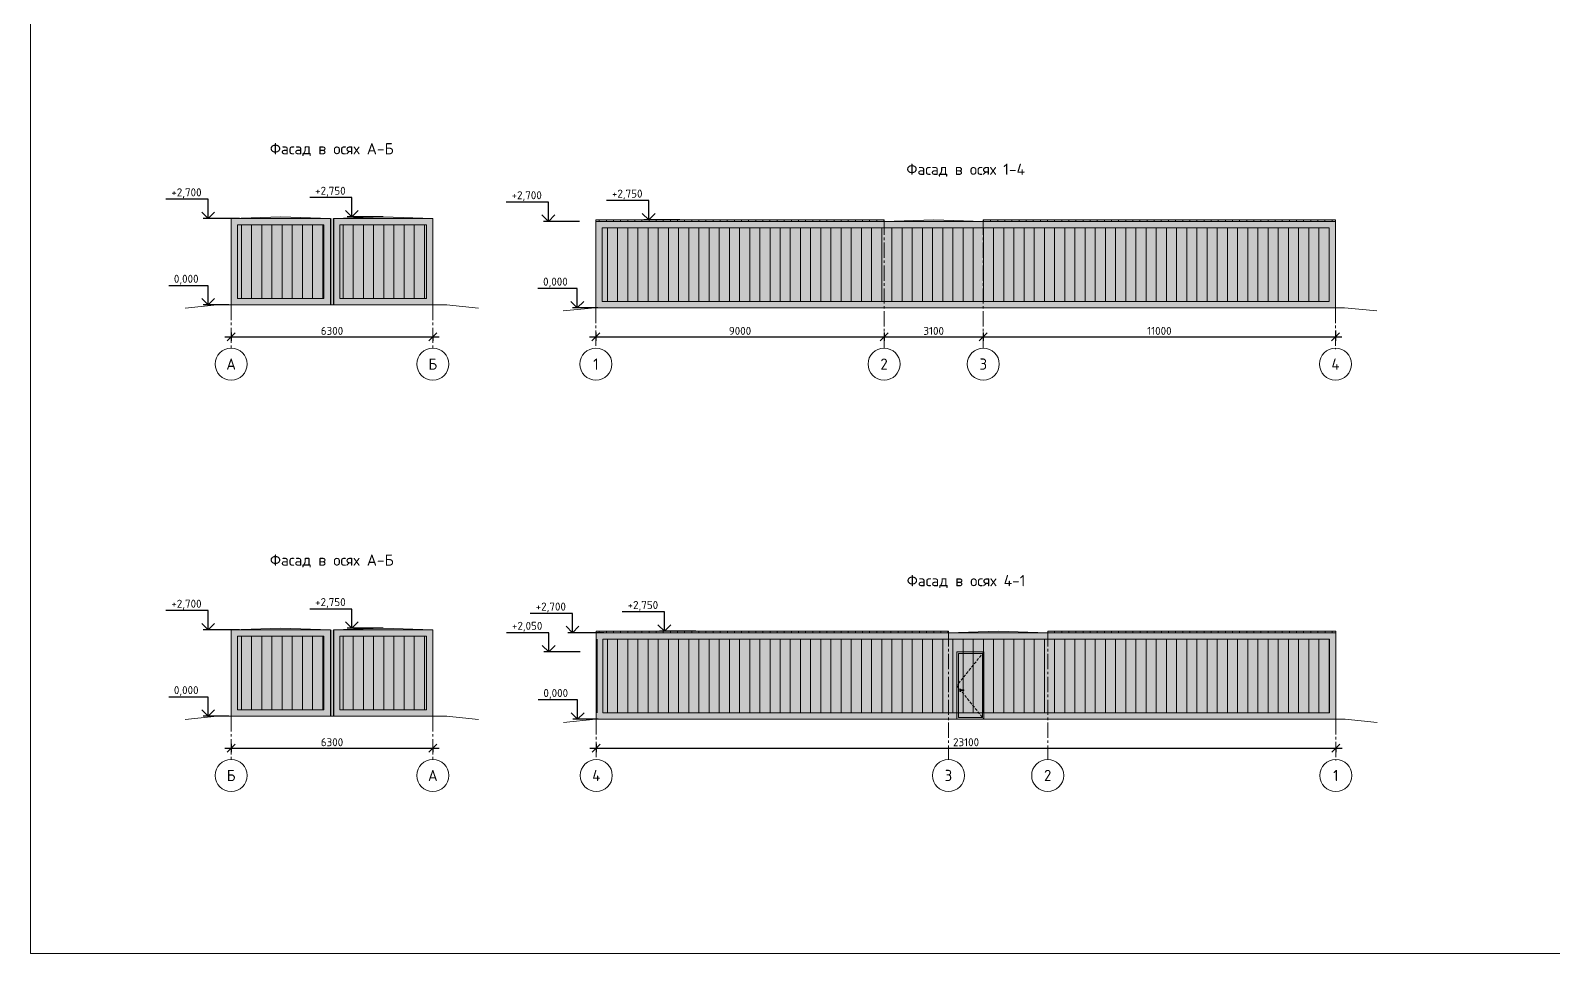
# Model space of a CAD drawing. Header units: millimetres. Extents: x 3795014 to 4300160, y 3869364 to 4016788.
# Drawn here: x 3866274 to 3913849, y 3869364 to 3898208 of the extents above; entities that cross this region are included whole.
import ezdxf
from ezdxf.enums import TextEntityAlignment as Align

# ---------------------------------------------------------------- set-up
doc = ezdxf.new("R2010")
doc.units = ezdxf.units.MM
doc.linetypes.add('HIDDEN', pattern=[0.375, 0.25, -0.125])
doc.linetypes.add('осевая2', pattern=[28.575, 19.05, -3.175, 3.175, -3.175])
doc.layers.get('Defpoints').update_dxf_attribs({"color": 3})
doc.layers.add('1', color=7, linetype='Continuous')
doc.layers.add('ТХ размеры', color=7, linetype='Continuous')
for name, color, linetype, lineweight in [('второстепенные', 7, 'Continuous', 25), ('двери', 7, 'Continuous', 25), ('Дополнительная', 7, 'Continuous', 18), ('оси', 7, 'осевая2', 13), ('отметки', 7, 'Continuous', 18), ('размеры', 7, 'Continuous', 18), ('текст', 7, 'Continuous', 20), ('штриховка', 7, 'Continuous', 9)]:
    doc.layers.add(name, color=color, linetype=linetype, lineweight=lineweight)
doc.styles.add('GOST-2.304_Type-B', font='GOST Common.ttf')
doc.styles.add('ГОСТ 2.304', font='isocpeur.ttf')
doc.dimstyles.new('СПДС', dxfattribs={"dimscale": 50, "dimtxt": 2.5, "dimasz": 2.5, "dimexe": 1.25, "dimexo": 0.625, "dimtad": 1, "dimdec": 0, "dimrnd": 0.001, "dimtxsty": 'ГОСТ 2.304', "dimblk": 'OBLIQUE', "dimcen": 2.5, "dimdle": 2, "dimadec": 0, "dimazin": 2, "dimtfac": 0.75, "dimtdec": 0, "dimtmove": 1, "dimatfit": 3, "dimfxl": 1, "dimtolj": 1, "dimarcsym": 1})
pattern_1 = [(90, (-4445.84, 0), (-317.5, 0), [])]

# ---------------------------------------------------------------- blocks, each defined once
blk = doc.blocks.new('_Oblique')
at = {"color": 0, "linetype": 'ByBlock', "lineweight": -2}
blk.add_line((-0.5, -0.5), (0.5, 0.5), dxfattribs=at)
blk = doc.blocks.new('*D175')
at = {"layer": 'Defpoints', "color": 0, "linetype": 'Continuous', "lineweight": 20, "transparency": 16777216}
for p in [(3872542, 3888833), (3878842, 3888735), (3878842, 3888633)]:
    blk.add_point(p, dxfattribs=at)
at = {"layer": 'размеры', "color": 0, "linetype": 'Continuous', "lineweight": -2, "transparency": 16777216}
for p, q in [((3872342, 3888633), (3879042, 3888633)), ((3872542, 3888771), (3872542, 3888508)), ((3878842, 3888672), (3878842, 3888508))]:
    blk.add_line(p, q, dxfattribs=at)
at = {"layer": 'размеры', "color": 0, "linetype": 'Continuous', "lineweight": -2, "transparency": 16777216, "xscale": 250, "yscale": 250, "zscale": 250, "rotation": 180}
blk.add_blockref('_Oblique', (3872542, 3888633), dxfattribs=at)
at = {"layer": 'размеры', "color": 0, "linetype": 'Continuous', "lineweight": -2, "transparency": 16777216, "xscale": 250, "yscale": 250, "zscale": 250}
blk.add_blockref('_Oblique', (3878842, 3888633), dxfattribs=at)
at = {"layer": 'размеры', "color": 0, "linetype": 'Continuous', "lineweight": 25, "transparency": 16777216, "insert": (3875692, 3888821), "char_height": 250, "attachment_point": 5, "style": 'ГОСТ 2.304'}
blk.add_mtext('\\A1;6300', dxfattribs=at)
blk = doc.blocks.new('*D176')
at = {"layer": 'Defpoints', "color": 0, "linetype": 'Continuous', "lineweight": 20, "transparency": 16777216}
for p in [(3883937, 3888833), (3892937, 3888801), (3892937, 3888633)]:
    blk.add_point(p, dxfattribs=at)
at = {"layer": 'размеры', "color": 0, "linetype": 'Continuous', "lineweight": -2, "transparency": 16777216}
for p, q in [((3883737, 3888633), (3893137, 3888633)), ((3883937, 3888771), (3883937, 3888508)), ((3892937, 3888738), (3892937, 3888508))]:
    blk.add_line(p, q, dxfattribs=at)
at = {"layer": 'размеры', "color": 0, "linetype": 'Continuous', "lineweight": -2, "transparency": 16777216, "xscale": 250, "yscale": 250, "zscale": 250, "rotation": 180}
blk.add_blockref('_Oblique', (3883937, 3888633), dxfattribs=at)
at = {"layer": 'размеры', "color": 0, "linetype": 'Continuous', "lineweight": -2, "transparency": 16777216, "xscale": 250, "yscale": 250, "zscale": 250}
blk.add_blockref('_Oblique', (3892937, 3888633), dxfattribs=at)
at = {"layer": 'размеры', "color": 0, "linetype": 'Continuous', "lineweight": 25, "transparency": 16777216, "insert": (3888437, 3888821), "char_height": 250, "attachment_point": 5, "style": 'ГОСТ 2.304'}
blk.add_mtext('\\A1;9000', dxfattribs=at)
blk = doc.blocks.new('*D177')
at = {"layer": 'Defpoints', "color": 0, "linetype": 'Continuous', "lineweight": 20, "transparency": 16777216}
for p in [(3883948, 3875979), (3907048, 3875881), (3907048, 3875779)]:
    blk.add_point(p, dxfattribs=at)
at = {"layer": 'размеры', "color": 0, "linetype": 'Continuous', "lineweight": -2, "transparency": 16777216}
for p, q in [((3883748, 3875779), (3907248, 3875779)), ((3883948, 3875917), (3883948, 3875654)), ((3907048, 3875818), (3907048, 3875654))]:
    blk.add_line(p, q, dxfattribs=at)
at = {"layer": 'размеры', "color": 0, "linetype": 'Continuous', "lineweight": -2, "transparency": 16777216, "xscale": 250, "yscale": 250, "zscale": 250, "rotation": 180}
blk.add_blockref('_Oblique', (3883948, 3875779), dxfattribs=at)
at = {"layer": 'размеры', "color": 0, "linetype": 'Continuous', "lineweight": -2, "transparency": 16777216, "xscale": 250, "yscale": 250, "zscale": 250}
blk.add_blockref('_Oblique', (3907048, 3875779), dxfattribs=at)
at = {"layer": 'размеры', "color": 0, "linetype": 'Continuous', "lineweight": 25, "transparency": 16777216, "insert": (3895498, 3875967), "char_height": 250, "attachment_point": 5, "style": 'ГОСТ 2.304'}
blk.add_mtext('\\A1;23100', dxfattribs=at)
blk = doc.blocks.new('дверь')
at = {"layer": 'штриховка', "lineweight": 20, "ltscale": 100, "true_color": 0x007cb0}
h = blk.add_hatch(color=144, dxfattribs=at)
h.dxf.hatch_style = 1
h.paths.add_polyline_path([(4046677, 3954350), (4048377, 3954350), (4048377, 3958550), (4046677, 3958550)])
at = {"layer": '1', "linetype": 'HIDDEN', "lineweight": 20, "ltscale": 700}
for p, q in [((4048377, 3958550), (4046677, 3956448)), ((4046677, 3956448), (4048377, 3954350))]:
    blk.add_line(p, q, dxfattribs=at)
at = {"layer": '1', "lineweight": 20, "ltscale": 100}
for points in [[(4046677, 3954350), (4048377, 3954350), (4048377, 3958550), (4046677, 3958550)], [(4046777, 3954450), (4048277, 3954450), (4048277, 3958450), (4046777, 3958450)], [(4046927, 3956216), (4046862, 3956216), (4046862, 3956085), (4046927, 3956085)], [(4046889, 3956174), (4047111, 3956174), (4047111, 3956135), (4046889, 3956135)]]:
    blk.add_lwpolyline(points, close=True, dxfattribs=at)
at = {"layer": 'двери', "linetype": 'Continuous', "lineweight": 20}
for p, q in [((4046848, 3958550), (4048377, 3958550)), ((4048377, 3954350), (4048377, 3958353))]:
    blk.add_line(p, q, dxfattribs=at)
blk = doc.blocks.new('*D174')
at = {"layer": 'Defpoints', "color": 0, "linetype": 'Continuous', "lineweight": 20, "transparency": 16777216}
for p in [(3872542, 3875979), (3878842, 3875881), (3878842, 3875779)]:
    blk.add_point(p, dxfattribs=at)
at = {"layer": 'размеры', "color": 0, "linetype": 'Continuous', "lineweight": -2, "transparency": 16777216}
for p, q in [((3872342, 3875779), (3879042, 3875779)), ((3872542, 3875917), (3872542, 3875654)), ((3878842, 3875818), (3878842, 3875654))]:
    blk.add_line(p, q, dxfattribs=at)
at = {"layer": 'размеры', "color": 0, "linetype": 'Continuous', "lineweight": -2, "transparency": 16777216, "xscale": 250, "yscale": 250, "zscale": 250, "rotation": 180}
blk.add_blockref('_Oblique', (3872542, 3875779), dxfattribs=at)
at = {"layer": 'размеры', "color": 0, "linetype": 'Continuous', "lineweight": -2, "transparency": 16777216, "xscale": 250, "yscale": 250, "zscale": 250}
blk.add_blockref('_Oblique', (3878842, 3875779), dxfattribs=at)
at = {"layer": 'размеры', "color": 0, "linetype": 'Continuous', "lineweight": 25, "transparency": 16777216, "insert": (3875692, 3875967), "char_height": 250, "attachment_point": 5, "style": 'ГОСТ 2.304'}
blk.add_mtext('\\A1;6300', dxfattribs=at)
blk = doc.blocks.new('*D190')
at = {"layer": 'Defpoints', "color": 0, "linetype": 'Continuous', "lineweight": 20, "transparency": 16777216}
for p in [(3892937, 3888833), (3896037, 3888801), (3896037, 3888633)]:
    blk.add_point(p, dxfattribs=at)
at = {"layer": 'размеры', "color": 0, "linetype": 'Continuous', "lineweight": -2, "transparency": 16777216}
for p, q in [((3892737, 3888633), (3896237, 3888633)), ((3892937, 3888771), (3892937, 3888508)), ((3896037, 3888738), (3896037, 3888508))]:
    blk.add_line(p, q, dxfattribs=at)
at = {"layer": 'размеры', "color": 0, "linetype": 'Continuous', "lineweight": -2, "transparency": 16777216, "xscale": 250, "yscale": 250, "zscale": 250, "rotation": 180}
blk.add_blockref('_Oblique', (3892937, 3888633), dxfattribs=at)
at = {"layer": 'размеры', "color": 0, "linetype": 'Continuous', "lineweight": -2, "transparency": 16777216, "xscale": 250, "yscale": 250, "zscale": 250}
blk.add_blockref('_Oblique', (3896037, 3888633), dxfattribs=at)
at = {"layer": 'размеры', "color": 0, "linetype": 'Continuous', "lineweight": 25, "transparency": 16777216, "insert": (3894487, 3888821), "char_height": 250, "attachment_point": 5, "style": 'ГОСТ 2.304'}
blk.add_mtext('\\A1;3100', dxfattribs=at)
blk = doc.blocks.new('*D191')
at = {"layer": 'Defpoints', "color": 0, "linetype": 'Continuous', "lineweight": 20, "transparency": 16777216}
for p in [(3907037, 3888895), (3896037, 3888833), (3907037, 3888633)]:
    blk.add_point(p, dxfattribs=at)
at = {"layer": 'размеры', "color": 0, "linetype": 'Continuous', "lineweight": -2, "transparency": 16777216}
for p, q in [((3895837, 3888633), (3907237, 3888633)), ((3896037, 3888771), (3896037, 3888508)), ((3907037, 3888832), (3907037, 3888508))]:
    blk.add_line(p, q, dxfattribs=at)
at = {"layer": 'размеры', "color": 0, "linetype": 'Continuous', "lineweight": -2, "transparency": 16777216, "xscale": 250, "yscale": 250, "zscale": 250, "rotation": 180}
blk.add_blockref('_Oblique', (3896037, 3888633), dxfattribs=at)
at = {"layer": 'размеры', "color": 0, "linetype": 'Continuous', "lineweight": -2, "transparency": 16777216, "xscale": 250, "yscale": 250, "zscale": 250}
blk.add_blockref('_Oblique', (3907037, 3888633), dxfattribs=at)
at = {"layer": 'размеры', "color": 0, "linetype": 'Continuous', "lineweight": 25, "transparency": 16777216, "insert": (3901537, 3888821), "char_height": 250, "attachment_point": 5, "style": 'ГОСТ 2.304'}
blk.add_mtext('\\A1;11000', dxfattribs=at)

msp = doc.modelspace()

# ---------------------------------------------------------------- hatches: boundary and pattern name
at = {"lineweight": 20, "ltscale": 100}
h = msp.add_hatch(dxfattribs=at)
h.set_pattern_fill('ANSI31', color=256, scale=70, angle=45)
h.set_pattern_definition([(90, (-4445.84, 0), (-222.25, 0), [])])
h.paths.add_polyline_path([(3892936.9, 3892242.8), (3892936.9, 3892292.8), (3883936.9, 3892292.8), (3883936.9, 3892242.8)])
h.paths.add_polyline_path([(3896036.9, 3892292.8), (3896036.9, 3892242.8), (3907036.9, 3892242.8), (3907036.9, 3892292.8)])
h = msp.add_hatch(dxfattribs=at)
h.set_pattern_fill('ANSI31', color=256, scale=70, angle=45)
h.paths.add_polyline_path([(3883948, 3879438.7), (3883948, 3879388.7), (3894948, 3879388.7), (3894948, 3879438.7)])
h.paths.add_polyline_path([(3907048, 3879438.7), (3898048, 3879438.7), (3898048, 3879388.7), (3907048, 3879388.7)])
at = {"layer": 'штриховка', "lineweight": 20, "ltscale": 100, "true_color": 0x007cb0}
h = msp.add_hatch(color=144, dxfattribs=at)
h.dxf.hatch_style = 1
h.paths.add_polyline_path([(3878841.5, 3892333.1), (3877291.5, 3892383.1), (3875741.5, 3892333.1), (3875641.5, 3892333.1), (3874091.5, 3892383.1), (3872541.5, 3892333.1), (3872541.5, 3889633.1), (3878841.5, 3889633.1)])
h = msp.add_hatch(color=144, dxfattribs=at)
h.dxf.hatch_style = 1
h.paths.add_polyline_path([(3883936.9, 3892242.8), (3883936.9, 3889542.8), (3907036.9, 3889542.8), (3907036.9, 3892242.8)])
h.paths.add_polyline_path([(3892936.9, 3892292.8), (3883936.9, 3892292.8), (3883936.9, 3892242.8), (3892936.9, 3892242.8)])
h.paths.add_polyline_path([(3896036.9, 3892242.8), (3907036.9, 3892242.8), (3907036.9, 3892292.8), (3896036.9, 3892292.8)])
h.paths.add_polyline_path([(3892936.9, 3892242.8), (3896036.9, 3892242.8), (3894486.9, 3892292.8)])
at = {"layer": 'штриховка', "lineweight": 20, "ltscale": 100}
h = msp.add_hatch(dxfattribs=at)
h.set_pattern_fill('ANSI31', color=256, scale=100, angle=45)
h.paths.add_polyline_path([(3872741.5, 3892133.1), (3875441.5, 3892133.1), (3875441.5, 3889833.1), (3872741.5, 3889833.1)])
h.paths.add_polyline_path([(3875941.5, 3892133.1), (3878641.5, 3892133.1), (3878641.5, 3889833.1), (3875941.5, 3889833.1)])
h = msp.add_hatch(dxfattribs=at)
h.set_pattern_fill('ANSI31', color=256, scale=100, angle=45)
h.set_pattern_definition(pattern_1)
h.paths.add_polyline_path([(3884136.9, 3892040.3), (3884136.9, 3889742.8), (3906836.9, 3889741.5), (3906836.9, 3892044)])
at = {"layer": 'штриховка', "lineweight": 20, "ltscale": 100, "true_color": 0x007cb0}
h = msp.add_hatch(color=144, dxfattribs=at)
h.dxf.hatch_style = 1
h.paths.add_polyline_path([(3878841.5, 3879479.1), (3877291.5, 3879529.1), (3875741.5, 3879479.1), (3875641.5, 3879479.1), (3874091.5, 3879529.1), (3872541.5, 3879479.1), (3872541.5, 3876779.1), (3878841.5, 3876779.1)])
h = msp.add_hatch(color=144, dxfattribs=at)
h.dxf.hatch_style = 1
h.paths.add_polyline_path([(3883948, 3879388.7), (3883948, 3876688.7), (3907048, 3876688.7), (3907048, 3879388.7)])
h.paths.add_polyline_path([(3907048, 3879438.7), (3898048, 3879438.7), (3898048, 3879388.7), (3907048, 3879388.7)])
h.paths.add_polyline_path([(3894948, 3879388.7), (3898048, 3879388.7), (3896498, 3879438.7)])
h.paths.add_polyline_path([(3883948, 3879388.7), (3894948, 3879388.7), (3894948, 3879438.7), (3883948, 3879438.7)])
at = {"layer": 'штриховка', "lineweight": 20, "ltscale": 100}
h = msp.add_hatch(dxfattribs=at)
h.set_pattern_fill('ANSI31', color=256, scale=100, angle=45)
h.set_pattern_definition([(90, (0, -12854.05), (-317.5, 0), [])])
h.paths.add_polyline_path([(3872741.5, 3879279.1), (3875441.5, 3879279.1), (3875441.5, 3876979.1), (3872741.5, 3876979.1)])
h.paths.add_polyline_path([(3875941.5, 3879279.1), (3878641.5, 3879279.1), (3878641.5, 3876979.1), (3875941.5, 3876979.1)])
h = msp.add_hatch(dxfattribs=at)
h.set_pattern_fill('ANSI31', color=256, scale=100, angle=45)
h.set_pattern_definition(pattern_1)
h.paths.add_polyline_path([(3883948, 3879186.2), (3883948, 3876888.7), (3907048, 3876888.7), (3907048, 3879191.2)])

# ---------------------------------------------------------------- linework, layer by layer
at = {"lineweight": 20, "ltscale": 100}
for points in [[(3866273.7, 3927051.4), (3963654.6, 3927051.4), (3963654.6, 3869364.2), (3866273.7, 3869364.2)], [(3892936.9, 3892292.8), (3883936.9, 3892292.8), (3883936.9, 3892242.8), (3892936.9, 3892242.8)], [(3883936.9, 3889542.8), (3907036.9, 3889542.8), (3907036.9, 3892242.8), (3883936.9, 3892242.8)], [(3896036.9, 3892242.8), (3907036.9, 3892242.8), (3907036.9, 3892292.8), (3896036.9, 3892292.8)], [(3884136.9, 3889742.8), (3906836.9, 3889742.8), (3906836.9, 3892042.8), (3884136.9, 3892042.8)], [(3883948, 3879388.7), (3894948, 3879388.7), (3894948, 3879438.7), (3883948, 3879438.7)], [(3883948, 3876688.7), (3907048, 3876688.7), (3907048, 3879388.7), (3883948, 3879388.7)], [(3907048, 3879438.7), (3898048, 3879438.7), (3898048, 3879388.7), (3907048, 3879388.7)], [(3884148, 3876888.7), (3906848, 3876888.7), (3906848, 3879188.7), (3884148, 3879188.7)]]:
    msp.add_lwpolyline(points, close=True, dxfattribs=at)
for points in [[(3892936.9, 3892242.8), (3896036.9, 3892242.8), (3894486.9, 3892292.8), (3892936.9, 3892242.8)], [(3894948, 3879388.7), (3898048, 3879388.7), (3896498, 3879438.7), (3894948, 3879388.7)]]:
    msp.add_lwpolyline(points, dxfattribs=at)
at = {"layer": 'второстепенные'}
for p, q in [((3875641.5, 3892333.1), (3875641.5, 3889633.1)), ((3875741.5, 3892333.1), (3875741.5, 3889633.1)), ((3875641.5, 3879479.1), (3875641.5, 3876779.1)), ((3875741.5, 3879479.1), (3875741.5, 3876779.1))]:
    msp.add_line(p, q, dxfattribs=at)
at = {"layer": 'второстепенные', "lineweight": 20, "ltscale": 100}
for points in [[(3875641.5, 3892333.1), (3874091.5, 3892383.1), (3872541.5, 3892333.1)], [(3872541.5, 3892333.1), (3875641.5, 3892333.1), (3875641.5, 3889633.1), (3872541.5, 3889633.1)], [(3878841.5, 3892333.1), (3877291.5, 3892383.1), (3875741.5, 3892333.1)], [(3875741.5, 3892333.1), (3878841.5, 3892333.1), (3878841.5, 3889633.1), (3875741.5, 3889633.1)], [(3872741.5, 3892133.1), (3875441.5, 3892133.1), (3875441.5, 3889833.1), (3872741.5, 3889833.1)], [(3875941.5, 3892133.1), (3878641.5, 3892133.1), (3878641.5, 3889833.1), (3875941.5, 3889833.1)], [(3875641.5, 3879479.1), (3874091.5, 3879529.1), (3872541.5, 3879479.1)], [(3872541.5, 3879479.1), (3875641.5, 3879479.1), (3875641.5, 3876779.1), (3872541.5, 3876779.1)], [(3878841.5, 3879479.1), (3877291.5, 3879529.1), (3875741.5, 3879479.1)], [(3875741.5, 3879479.1), (3878841.5, 3879479.1), (3878841.5, 3876779.1), (3875741.5, 3876779.1)], [(3872741.5, 3879279.1), (3875441.5, 3879279.1), (3875441.5, 3876979.1), (3872741.5, 3876979.1)], [(3875941.5, 3879279.1), (3878641.5, 3879279.1), (3878641.5, 3876979.1), (3875941.5, 3876979.1)]]:
    msp.add_lwpolyline(points, close=True, dxfattribs=at)
at = {"layer": 'Дополнительная'}
for p, q in [((3871103.3, 3889533.1), (3872105.3, 3889633.1)), ((3871103.3, 3889533.1), (3872105.3, 3889633.1)), ((3880268.8, 3889533.1), (3879266.8, 3889633.1)), ((3882916.1, 3889442.8), (3883918.1, 3889542.8)), ((3908326.6, 3889442.8), (3907324.6, 3889542.8)), ((3871103.3, 3876679.1), (3872105.3, 3876779.1)), ((3871103.3, 3876679.1), (3872105.3, 3876779.1)), ((3880268.8, 3876679.1), (3879266.8, 3876779.1)), ((3882927.2, 3876588.7), (3883929.2, 3876688.7)), ((3908337.7, 3876588.7), (3907335.7, 3876688.7))]:
    msp.add_line(p, q, dxfattribs=at)
at = {"layer": 'Дополнительная', "linetype": 'Continuous', "ltscale": 0.083333}
for points in [[(3872105.3, 3889633.1), (3879277.8, 3889633.1), (3879277.8, 3889633.1), (3872105.3, 3889633.1)], [(3883918.1, 3889542.8), (3907324.6, 3889542.8), (3907324.6, 3889542.8), (3883918.1, 3889542.8)], [(3872105.3, 3876779.1), (3879277.8, 3876779.1), (3879277.8, 3876779.1), (3872105.3, 3876779.1)], [(3883929.2, 3876688.7), (3907335.7, 3876688.7), (3907335.7, 3876688.7), (3883929.2, 3876688.7)]]:
    msp.add_lwpolyline(points, close=True, dxfattribs=at)
at = {"layer": 'Дополнительная', "lineweight": 20, "ltscale": 100}
for centre in [(3872541.5, 3887783.1), (3878841.5, 3887783.1), (3883936.9, 3887783.1), (3892936.9, 3887783.1), (3896036.9, 3887783.1), (3907036.9, 3887783.1), (3872541.5, 3874929.1), (3878841.5, 3874929.1), (3883948, 3874929.1), (3894948, 3874929.1), (3898048, 3874929.1), (3907048, 3874929.1)]:
    msp.add_circle(centre, 500, dxfattribs=at)
at = {"layer": 'оси', "ltscale": 25, "extrusion": (1, 0, 0)}
for p, q in [((3892936.9, 3892292.8), (3892936.9, 3888283.1)), ((3896036.9, 3892292.8), (3896036.9, 3888283.1)), ((3872541.5, 3889633.1), (3872541.5, 3888283.1)), ((3878841.5, 3889633.1), (3878841.5, 3888283.1)), ((3883936.9, 3889542.8), (3883936.9, 3888283.1)), ((3907036.9, 3889542.8), (3907036.9, 3888246.5)), ((3894948, 3879438.7), (3894948, 3875429.1)), ((3898048, 3879438.7), (3898048, 3875429.1)), ((3872541.5, 3876779.1), (3872541.5, 3875429.1)), ((3878841.5, 3876779.1), (3878841.5, 3875429.1)), ((3883948, 3876688.7), (3883948, 3875429.1)), ((3907048, 3876688.7), (3907048, 3875392.4))]:
    msp.add_line(p, q, dxfattribs=at)
at = {"layer": 'отметки', "linetype": 'Continuous', "lineweight": 25, "ltscale": 100, "extrusion": (0, 1, 0)}
for points, elevation in [([(-3871822.9, 0), (-3870504.9, 0)], 3892933.1), ([(-3876313.5, 0), (-3874995.6, 0)], 3892983.1), ([(-3882450.7, 0), (-3881132.8, 0)], 3892842.8), ([(-3885584.8, 0), (-3884266.9, 0)], 3892892.8), ([(-3872800.9, 0), (-3871672.9, 0)], 3892333.1), ([(-3877291.5, 0), (-3876163.5, 0)], 3892383.1), ([(-3883428.7, 0), (-3882300.7, 0)], 3892242.8), ([(-3886562.9, 0), (-3885434.8, 0)], 3892292.8), ([(-3871822.9, 0), (-3870592.6, 0)], 3890233.1), ([(-3883354.9, 0), (-3882124.7, 0)], 3890142.8), ([(-3872466.8, 0), (-3871672.9, 0)], 3889633.1), ([(-3883998.9, 0), (-3883204.9, 0)], 3889542.8), ([(-3871822.9, 0), (-3870504.9, 0)], 3880079.1), ([(-3876313.5, 0), (-3874995.6, 0)], 3880129.1), ([(-3883204.2, 0), (-3881886.2, 0)], 3879988.7), ([(-3886074.6, 0), (-3884756.6, 0)], 3880038.7), ([(-3872800.9, 0), (-3871672.9, 0)], 3879479.1), ([(-3877291.5, 0), (-3876163.5, 0)], 3879529.1), ([(-3882461.8, 0), (-3881143.8, 0)], 3879388.7), ([(-3884182.2, 0), (-3883054.2, 0)], 3879388.7), ([(-3887052.6, 0), (-3885924.6, 0)], 3879438.7), ([(-3883439.8, 0), (-3882311.8, 0)], 3878788.7), ([(-3871822.9, 0), (-3870592.6, 0)], 3877379.1), ([(-3883366, 0), (-3882135.7, 0)], 3877288.7), ([(-3872466.8, 0), (-3871672.9, 0)], 3876779.1), ([(-3884009.9, 0), (-3883216, 0)], 3876688.7)]:
    msp.add_lwpolyline(points, dxfattribs=dict(at, elevation=elevation))
at = {"layer": 'отметки', "linetype": 'Continuous', "lineweight": 25, "ltscale": 100, "extrusion": (1, 0, 0)}
for points, elevation in [([(3892333.1, 0), (3892933.1, 0)], 3871822.9), ([(3892383.1, 0), (3892983.1, 0)], 3876313.5), ([(3892242.8, 0), (3892842.8, 0)], 3882450.7), ([(3892292.8, 0), (3892892.8, 0)], 3885584.8), ([(3889633.1, 0), (3890233.1, 0)], 3871822.9), ([(3889542.8, 0), (3890142.8, 0)], 3883354.9), ([(3879479.1, 0), (3880079.1, 0)], 3871822.9), ([(3879529.1, 0), (3880129.1, 0)], 3876313.5), ([(3879388.7, 0), (3879988.7, 0)], 3883204.2), ([(3879438.7, 0), (3880038.7, 0)], 3886074.6), ([(3878788.7, 0), (3879388.7, 0)], 3882461.8), ([(3876779.1, 0), (3877379.1, 0)], 3871822.9), ([(3876688.7, 0), (3877288.7, 0)], 3883366)]:
    msp.add_lwpolyline(points, dxfattribs=dict(at, elevation=elevation))
at = {"layer": 'отметки', "linetype": 'Continuous', "lineweight": 25, "ltscale": 100, "extrusion": (-0.707107, -0.707107, 0)}
for points, elevation in [([(-14502.9, 0), (-14785.8, 0)], -5490087.3), ([(-11362.9, 0), (-11645.8, 0)], -5493298.1), ([(-6924.1, 0), (-7206.9, 0)], -5497538.5), ([(-4743.3, 0), (-5026.1, 0)], -5499790), ([(-12593.7, 0), (-12876.6, 0)], -5488178.2), ([(-4375.5, 0), (-4658.3, 0)], -5496268.7), ([(-5413.7, 0), (-5696.6, 0)], -5480998.2), ([(-2273.7, 0), (-2556.6, 0)], -5484208.9), ([(2697.9, 0), (2415.1, 0)], -5488982.1), ([(4692.2, 0), (4409.4, 0)], -5491047.1), ([(2597.2, 0), (2314.4, 0)], -5488032.9), ([(-3504.6, 0), (-3787.4, 0)], -5479089), ([(4721.6, 0), (4438.7, 0)], -5487187.3)]:
    msp.add_lwpolyline(points, dxfattribs=dict(at, elevation=elevation))
at = {"layer": 'отметки', "linetype": 'Continuous', "lineweight": 25, "ltscale": 100, "extrusion": (0.707107, -0.707107, 0)}
for points, elevation in [([(5490087.3, 0), (5490370.2, 0)], -14502.9), ([(5493298.1, 0), (5493580.9, 0)], -11362.9), ([(5497538.5, 0), (5497821.3, 0)], -6924.1), ([(5499790, 0), (5500072.8, 0)], -4743.3), ([(5488178.2, 0), (5488461, 0)], -12593.7), ([(5496268.7, 0), (5496551.5, 0)], -4375.5), ([(5480998.2, 0), (5481281, 0)], -5413.7), ([(5484208.9, 0), (5484491.7, 0)], -2273.7), ([(5488982.1, 0), (5489264.9, 0)], 2697.9), ([(5491047.1, 0), (5491329.9, 0)], 4692.2), ([(5488032.9, 0), (5488315.7, 0)], 2597.2), ([(5479089, 0), (5479371.8, 0)], -3504.6), ([(5487187.3, 0), (5487470.2, 0)], 4721.6)]:
    msp.add_lwpolyline(points, dxfattribs=dict(at, elevation=elevation))

# ---------------------------------------------------------------- block references
at = {"lineweight": 20, "xscale": 0.5, "yscale": 0.5, "zscale": 0.5}
msp.add_blockref('дверь', (1871868.8, 1899513.9), dxfattribs=at)

# ---------------------------------------------------------------- texts
at = {"layer": 'текст', "style": 'ГОСТ 2.304'}
for s, p in [('Фасад в осях А-Б', (3875686, 3894512.8)), ('Фасад в осях 1-4', (3895486.9, 3893870.1)), ('Фасад в осях А-Б', (3875686, 3881658.7)), ('Фасад в осях 4-1', (3895498, 3881016))]:
    msp.add_text(s, height=350, dxfattribs=at).set_placement(p, align=Align.MIDDLE_CENTER)
at = {"layer": 'текст', "linetype": 'Continuous', "lineweight": 25, "ltscale": 100, "char_height": 250, "attachment_point": 1, "style": 'ГОСТ 2.304'}
for s, insert, width in [('+2,700', (3870674.4, 3893274.1), 1155.525), ('+2,750', (3875165, 3893324.1), 1155.525), ('+2,700', (3881302.2, 3893183.8), 1155.525), ('+2,750', (3884436.3, 3893233.8), 1155.525), ('0,000', (3870753.7, 3890574.1), 1076.228), ('0,000', (3882285.7, 3890483.8), 1076.228), ('+2,700', (3870674.4, 3880420.1), 1155.525), ('+2,750', (3875165, 3880470.1), 1155.525), ('+2,700', (3882055.7, 3880329.8), 1155.525), ('+2,750', (3884926.1, 3880379.8), 1155.525), ('+2,050', (3881313.3, 3879729.8), 1155.525), ('0,000', (3870753.7, 3877720.1), 1076.228), ('0,000', (3882296.8, 3877629.8), 1076.228)]:
    msp.add_mtext(s, dxfattribs=dict(at, insert=insert, width=width))
at = {"layer": 'ТХ размеры', "style": 'GOST-2.304_Type-B'}
for s, p in [('А', (3872541.5, 3887783.1)), ('Б', (3878841.5, 3887783.1)), ('1', (3883936.9, 3887783.1)), ('2', (3892936.9, 3887783.1)), ('3', (3896036.9, 3887783.1)), ('4', (3907036.9, 3887783.1)), ('Б', (3872541.5, 3874929.1)), ('А', (3878841.5, 3874929.1)), ('4', (3883948, 3874929.1)), ('3', (3894948, 3874929.1)), ('2', (3898048, 3874929.1)), ('1', (3907048, 3874929.1))]:
    msp.add_text(s, height=350, dxfattribs=at).set_placement(p, align=Align.MIDDLE_CENTER)

# ---------------------------------------------------------------- dimensions: what is measured, and where the dimension line sits
at = {"layer": 'размеры', "linetype": 'Continuous', "lineweight": 25}
for base, p1, p2, picture, middle in [((3878841.5, 3888633.1), (3872541.5, 3888833.1), (3878841.5, 3888734.9), '*D175', (3875691.5, 3888820.6)), ((3892936.9, 3888633.1), (3883936.9, 3888833.1), (3892936.9, 3888800.8), '*D176', (3888436.9, 3888820.6)), ((3896036.9, 3888633.1), (3892936.9, 3888833.1), (3896036.9, 3888800.8), '*D190', (3894486.9, 3888820.6)), ((3907036.9, 3888633.1), (3896036.9, 3888833.1), (3907036.9, 3888894.6), '*D191', (3901536.9, 3888820.6)), ((3878841.5, 3875779.1), (3872541.5, 3875979.1), (3878841.5, 3875880.9), '*D174', (3875691.5, 3875966.6)), ((3907048, 3875779.1), (3883948, 3875979.1), (3907048, 3875880.9), '*D177', (3895498, 3875966.6))]:
    dim = msp.add_linear_dim(base=base, p1=p1, p2=p2, dimstyle='СПДС', override={"dimscale": 100}, dxfattribs=at)
    dim.commit()
    dim.dimension.update_dxf_attribs({"geometry": picture, "text_midpoint": middle})

doc.saveas('drawing.dxf')
